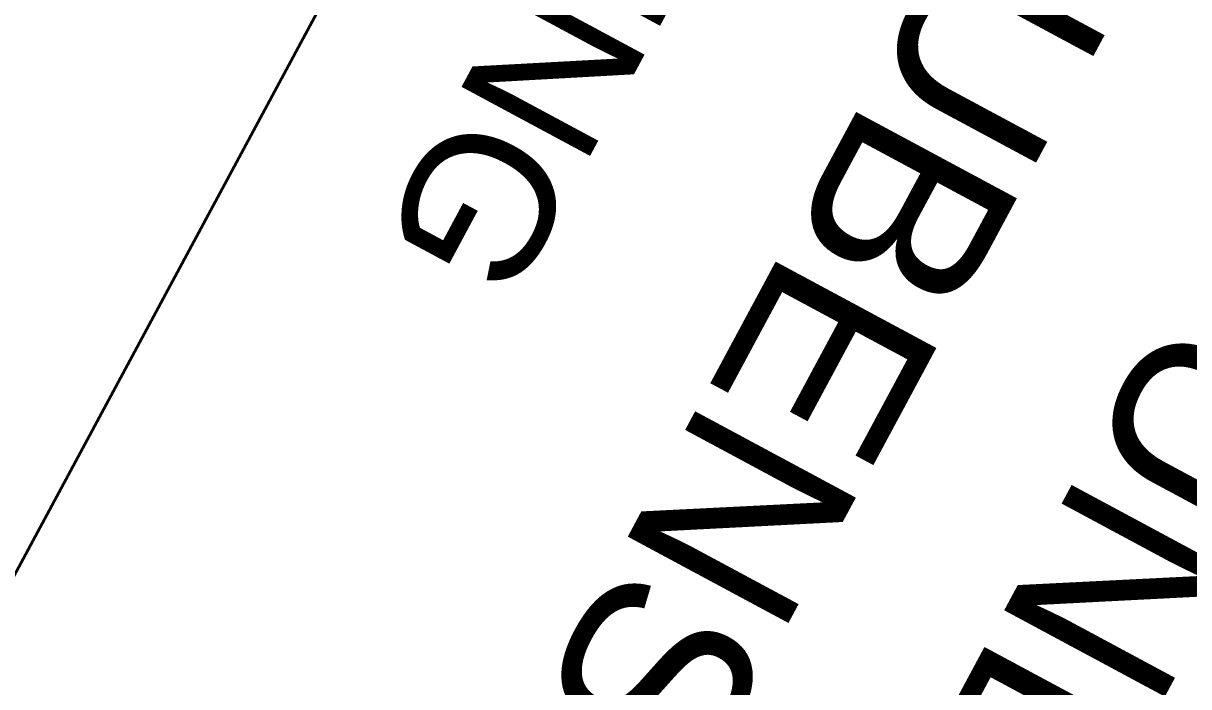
# Model space of a CAD drawing. Header units: metres. Extents: x 2711799 to 2711985, y 1236908 to 1237087.
# Drawn here: x 2711922.233 to 2711923.829, y 1237071.314 to 1237072.223 of the extents above; entities that cross this region are included whole.
import ezdxf

# ---------------------------------------------------------------- set-up
doc = ezdxf.new("R2010")
doc.units = ezdxf.units.M
doc.linetypes.add('AUSGEZOGEN', pattern=[0])
doc.layers.add('XR$7$STANDARD_1', color=7, linetype='AUSGEZOGEN', lineweight=13)
doc.styles.add('ARIAL', font='arial.ttf')

msp = doc.modelspace()

# ---------------------------------------------------------------- linework, layer by layer
at = {"layer": 'XR$7$STANDARD_1', "color": 7, "linetype": 'AUSGEZOGEN', "lineweight": 35, "transparency": 33554687}
msp.add_line((2711923.5831, 1237074.0014, 640.05), (2711919.0845, 1237065.6341, 640.05), dxfattribs=at)

# ---------------------------------------------------------------- texts
at = {"layer": 'XR$7$STANDARD_1', "color": 1, "linetype": 'AUSGEZOGEN', "lineweight": 25, "transparency": 33554687, "insert": (2711923.6585, 1237073.6771, 640.05), "char_height": 0.2, "width": 2.101169, "attachment_point": 7, "rotation": 241.7357, "style": 'ARIAL'}
msp.add_mtext('\\W1.01;AUSFÜHRUNG', dxfattribs=at)
at = {"layer": 'XR$7$STANDARD_1', "color": 7, "linetype": 'AUSGEZOGEN', "lineweight": 25, "transparency": 33554687, "insert": (2711924.7573, 1237073.0864, 640.05), "char_height": 0.25, "width": 4.45045, "attachment_point": 1, "rotation": 241.7357, "line_spacing_factor": 1.204819, "style": 'ARIAL'}
msp.add_mtext('\\A1;{\\fArial|i0|b0;\\H0.250000;\\W1.000000;\\C7;AUSHUB UND }\\P{\\fArial|i0|b0;\\H0.250000;\\W1.000000;\\C7;BAUGRUBENSICHERUNG}\\P', dxfattribs=at)

doc.saveas('drawing.dxf')
